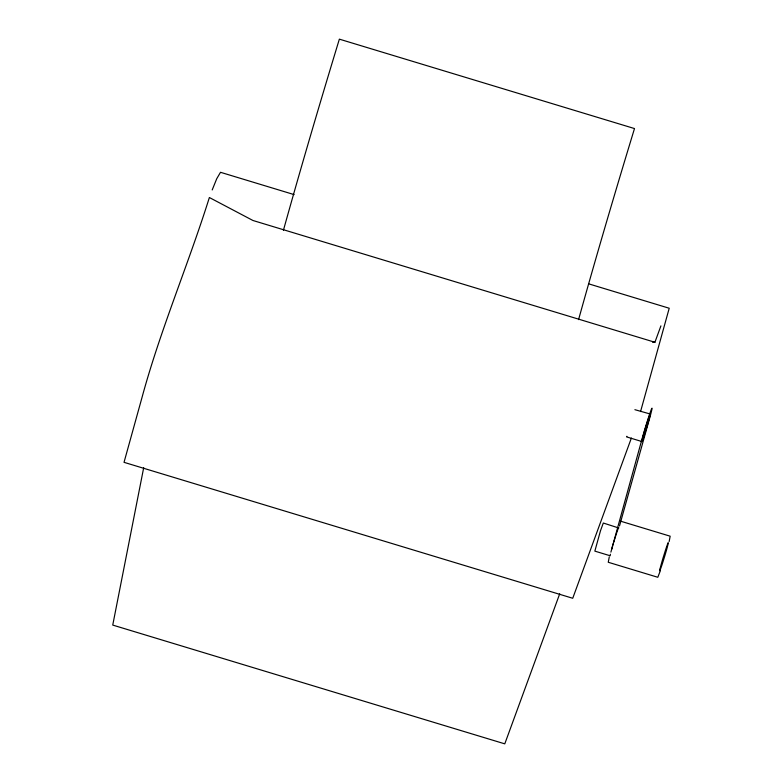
<?xml version="1.0" encoding="UTF-8"?>
<svg xmlns="http://www.w3.org/2000/svg" width="783" height="783" viewBox="0 0 783 783"><rect width="100%" height="100%" fill="white"/><g stroke="black" fill="none" stroke-linecap="round" stroke-linejoin="round"><path stroke-width="1.17" d="M610.388 554.227L610.202 555.773L594.845 551.124L600.532 530.62L603.311 523.024L618.727 527.987M143.69 467.715L112.742 625.079L504.781 743.85L559.718 593.778M609.272 556.919L608.254 562.263L657.808 577.277L660.382 570.641M669.152 541.552L670.17 536.198L620.616 521.194M610.897 552.132L642.549 437.11A20.427 0.754 -73.1 0 1 650.888 410.556A20.427 0.754 -73.1 0 1 649.626 418.23L619.51 525.941M640.553 411.594L669.22 308.248L588.591 283.818M611.66 549.323L612.6 546.005M612.864 545.095L613.402 543.294M613.666 542.384L615.888 535.269A15.141 0.558 -73.1 0 1 618.668 527.683M652.523 342.171L654.911 342.269L660.911 325.875M631.382 438.059L572.735 598.271L124.027 462.332L141.899 397.881C160.349 329.77 188.243 264.781 209.374 197.522L252.929 220.483L654.911 342.269M212.203 189.936L216.754 178.69L220.512 172.299L294.124 194.605M626.88 436.288L626.557 436.894L641.913 441.543M650.203 414.001L634.886 409.685M283.426 230.271A347.936 12.753 -73.1 0 1 339.362 39.15L634.494 128.559A343.267 12.587 -73.1 0 0 578.568 319.63M659.942 569.241L659.756 570.787A15.141 0.558 -73.1 0 0 662.535 563.192L664.757 556.077A14.388 0.529 -73.1 0 0 668.036 544.244L668.222 542.688A15.141 0.558 -73.1 0 0 665.442 550.283L663.221 557.398A14.388 0.529 -73.1 0 0 659.942 569.241M643.626 437.139A14.397 0.529 -73.1 0 0 650.242 414.344A14.397 0.529 -73.1 0 0 644.292 431.844A14.397 0.529 -73.1 0 0 643.626 437.139"/></g></svg>
